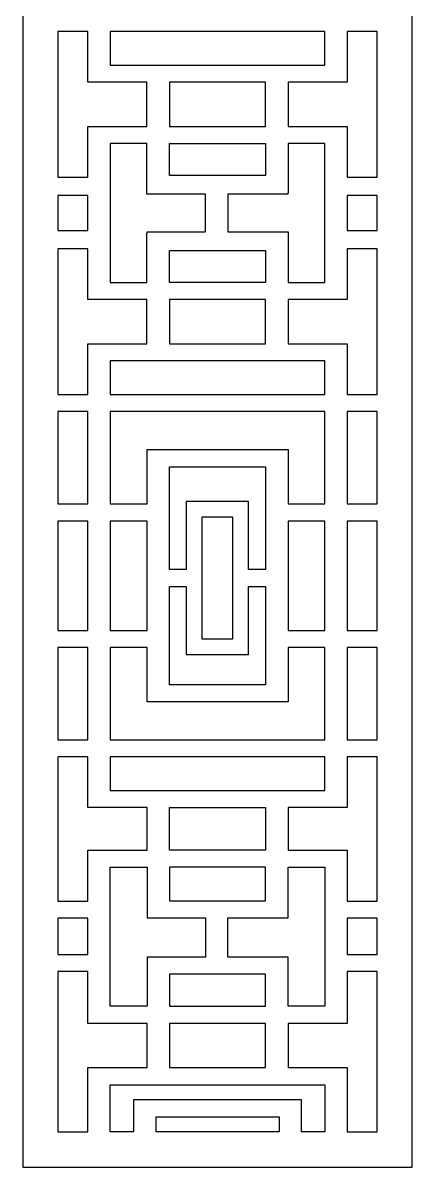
# Model space of a CAD drawing. Header units: centimetres. Extents: x -0.88 to 0.88, y -4.33 to 4.33.
# Drawn here: x -0.88 to 0.88, y -4.33 to 0.86 of the extents above; entities that cross this region are included whole.
import ezdxf

# ---------------------------------------------------------------- set-up
doc = ezdxf.new("R2010")
doc.units = ezdxf.units.CM
doc.header["$MEASUREMENT"] = 0
doc.layers.add('Layer 1', color=7, linetype='Continuous')

msp = doc.modelspace()

# ---------------------------------------------------------------- linework, layer by layer
at = {"layer": 'Layer 1', "color": 242}
for points, knots in [([(-0.88413, 4.33143), (-0.88413, 4.33143), (0.88414, 4.33143), (0.88414, 4.33143), (0.88414, 4.33143), (0.88414, 4.33143), (0.88414, -4.33142), (0.88414, -4.33142), (0.88414, -4.33142), (0.88414, -4.33142), (-0.88413, -4.33142), (-0.88413, -4.33142), (-0.88413, -4.33142), (-0.88413, -4.33142), (-0.88413, 4.33143), (-0.88413, 4.33143)], [0, 0, 0, 0, 0.2, 0.2, 0.2, 0.2, 0.4, 0.4, 0.4, 0.4, 0.6, 0.6, 0.6, 0.6, 1, 1, 1, 1]), ([(-0.72578, 0.82419), (-0.72578, 0.82419), (-0.58905, 0.82419), (-0.58905, 0.82419), (-0.58905, 0.82419), (-0.58905, 0.82419), (-0.58905, 0.5939), (-0.58905, 0.5939), (-0.58905, 0.5939), (-0.58905, 0.5939), (-0.58878, 0.5939), (-0.58878, 0.5939), (-0.58878, 0.5939), (-0.58878, 0.5939), (-0.58878, 0.59349), (-0.58878, 0.59349), (-0.58878, 0.59349), (-0.58878, 0.59349), (-0.32029, 0.59349), (-0.32029, 0.59349), (-0.32029, 0.59349), (-0.32029, 0.59349), (-0.32029, 0.39337), (-0.32029, 0.39337), (-0.32029, 0.39337), (-0.32029, 0.39337), (-0.58905, 0.39337), (-0.58905, 0.39337), (-0.58905, 0.39337), (-0.58905, 0.39337), (-0.58905, 0.16278), (-0.58905, 0.16278), (-0.58905, 0.16278), (-0.58905, 0.16278), (-0.72578, 0.16278), (-0.72578, 0.16278), (-0.72578, 0.16278), (-0.72578, 0.16278), (-0.72578, 0.82419), (-0.72578, 0.82419)], [0, 0, 0, 0, 0.0909091, 0.0909091, 0.0909091, 0.0909091, 0.1818182, 0.1818182, 0.1818182, 0.1818182, 0.2727273, 0.2727273, 0.2727273, 0.2727273, 0.3636364, 0.3636364, 0.3636364, 0.3636364, 0.4545455, 0.4545455, 0.4545455, 0.4545455, 0.5454545, 0.5454545, 0.5454545, 0.5454545, 0.6363636, 0.6363636, 0.6363636, 0.6363636, 0.7272727, 0.7272727, 0.7272727, 0.7272727, 0.8181818, 0.8181818, 0.8181818, 0.8181818, 1, 1, 1, 1]), ([(-0.48684, 0.67152), (-0.48684, 0.67152), (-0.48684, 0.8063), (-0.48684, 0.8063), (-0.48684, 0.8063), (-0.48684, 0.8063), (-0.48711, 0.8063), (-0.48711, 0.8063), (-0.48711, 0.8063), (-0.48711, 0.8063), (-0.48711, 0.82419), (-0.48711, 0.82419), (-0.48711, 0.82419), (-0.48711, 0.82419), (0.48684, 0.82419), (0.48684, 0.82419), (0.48684, 0.82419), (0.48684, 0.82419), (0.48684, 0.67152), (0.48684, 0.67152), (0.48684, 0.67152), (0.48684, 0.67152), (-0.48684, 0.67152), (-0.48684, 0.67152)], [0, 0, 0, 0, 0.1428571, 0.1428571, 0.1428571, 0.1428571, 0.2857143, 0.2857143, 0.2857143, 0.2857143, 0.4285714, 0.4285714, 0.4285714, 0.4285714, 0.5714286, 0.5714286, 0.5714286, 0.5714286, 0.7142857, 0.7142857, 0.7142857, 0.7142857, 1, 1, 1, 1]), ([(0.72578, 0.16278), (0.72578, 0.16278), (0.58905, 0.16278), (0.58905, 0.16278), (0.58905, 0.16278), (0.58905, 0.16278), (0.58905, 0.39276), (0.58905, 0.39276), (0.58905, 0.39276), (0.58905, 0.39276), (0.58878, 0.39276), (0.58878, 0.39276), (0.58878, 0.39276), (0.58878, 0.39276), (0.58878, 0.39337), (0.58878, 0.39337), (0.58878, 0.39337), (0.58878, 0.39337), (0.32029, 0.39337), (0.32029, 0.39337), (0.32029, 0.39337), (0.32029, 0.39337), (0.32029, 0.59349), (0.32029, 0.59349), (0.32029, 0.59349), (0.32029, 0.59349), (0.58905, 0.59349), (0.58905, 0.59349), (0.58905, 0.59349), (0.58905, 0.59349), (0.58905, 0.8063), (0.58905, 0.8063), (0.58905, 0.8063), (0.58905, 0.8063), (0.58878, 0.8063), (0.58878, 0.8063), (0.58878, 0.8063), (0.58878, 0.8063), (0.58878, 0.82419), (0.58878, 0.82419), (0.58878, 0.82419), (0.58878, 0.82419), (0.72578, 0.82419), (0.72578, 0.82419), (0.72578, 0.82419), (0.72578, 0.82419), (0.72578, 0.16278), (0.72578, 0.16278)], [0, 0, 0, 0, 0.0769231, 0.0769231, 0.0769231, 0.0769231, 0.1538462, 0.1538462, 0.1538462, 0.1538462, 0.2307692, 0.2307692, 0.2307692, 0.2307692, 0.3076923, 0.3076923, 0.3076923, 0.3076923, 0.3846154, 0.3846154, 0.3846154, 0.3846154, 0.4615385, 0.4615385, 0.4615385, 0.4615385, 0.5384615, 0.5384615, 0.5384615, 0.5384615, 0.6153846, 0.6153846, 0.6153846, 0.6153846, 0.6923077, 0.6923077, 0.6923077, 0.6923077, 0.7692308, 0.7692308, 0.7692308, 0.7692308, 0.8461538, 0.8461538, 0.8461538, 0.8461538, 1, 1, 1, 1]), ([(-0.21808, 0.39337), (-0.21808, 0.39337), (-0.21808, 0.59349), (-0.21808, 0.59349), (-0.21808, 0.59349), (-0.21808, 0.59349), (0.21808, 0.59349), (0.21808, 0.59349), (0.21808, 0.59349), (0.21808, 0.59349), (0.21808, 0.39337), (0.21808, 0.39337), (0.21808, 0.39337), (0.21808, 0.39337), (-0.21808, 0.39337), (-0.21808, 0.39337)], [0, 0, 0, 0, 0.2, 0.2, 0.2, 0.2, 0.4, 0.4, 0.4, 0.4, 0.6, 0.6, 0.6, 0.6, 1, 1, 1, 1]), ([(-0.05481, -0.08571), (-0.05481, -0.08571), (-0.32002, -0.08571), (-0.32002, -0.08571), (-0.32002, -0.08571), (-0.32002, -0.08571), (-0.32002, -0.09219), (-0.32002, -0.09219), (-0.32002, -0.09219), (-0.32002, -0.09219), (-0.32029, -0.09219), (-0.32029, -0.09219), (-0.32029, -0.09219), (-0.32029, -0.09219), (-0.32029, -0.31513), (-0.32029, -0.31513), (-0.32029, -0.31513), (-0.32029, -0.31513), (-0.48684, -0.31513), (-0.48684, -0.31513), (-0.48684, -0.31513), (-0.48684, -0.31513), (-0.48684, 0.31514), (-0.48684, 0.31514), (-0.48684, 0.31514), (-0.48684, 0.31514), (-0.32029, 0.31514), (-0.32029, 0.31514), (-0.32029, 0.31514), (-0.32029, 0.31514), (-0.32029, 0.08573), (-0.32029, 0.08573), (-0.32029, 0.08573), (-0.32029, 0.08573), (-0.05481, 0.08573), (-0.05481, 0.08573), (-0.05481, 0.08573), (-0.05481, 0.08573), (-0.05481, -0.08571), (-0.05481, -0.08571)], [0, 0, 0, 0, 0.0909091, 0.0909091, 0.0909091, 0.0909091, 0.1818182, 0.1818182, 0.1818182, 0.1818182, 0.2727273, 0.2727273, 0.2727273, 0.2727273, 0.3636364, 0.3636364, 0.3636364, 0.3636364, 0.4545455, 0.4545455, 0.4545455, 0.4545455, 0.5454545, 0.5454545, 0.5454545, 0.5454545, 0.6363636, 0.6363636, 0.6363636, 0.6363636, 0.7272727, 0.7272727, 0.7272727, 0.7272727, 0.8181818, 0.8181818, 0.8181818, 0.8181818, 1, 1, 1, 1]), ([(0.21808, 0.31514), (0.21808, 0.31514), (-0.21808, 0.31514), (-0.21808, 0.31514), (-0.21808, 0.31514), (-0.21808, 0.31514), (-0.21808, 0.16982), (-0.21808, 0.16982), (-0.21808, 0.16982), (-0.21808, 0.16982), (0.21808, 0.16982), (0.21808, 0.16982), (0.21808, 0.16982), (0.21808, 0.16982), (0.21808, 0.31514), (0.21808, 0.31514)], [0, 0, 0, 0, 0.2, 0.2, 0.2, 0.2, 0.4, 0.4, 0.4, 0.4, 0.6, 0.6, 0.6, 0.6, 1, 1, 1, 1]), ([(0.0474, -0.08571), (0.0474, -0.08571), (0.0474, 0.08573), (0.0474, 0.08573), (0.0474, 0.08573), (0.0474, 0.08573), (0.32002, 0.08573), (0.32002, 0.08573), (0.32002, 0.08573), (0.32002, 0.08573), (0.32002, 0.0922), (0.32002, 0.0922), (0.32002, 0.0922), (0.32002, 0.0922), (0.32029, 0.0922), (0.32029, 0.0922), (0.32029, 0.0922), (0.32029, 0.0922), (0.32029, 0.31514), (0.32029, 0.31514), (0.32029, 0.31514), (0.32029, 0.31514), (0.48684, 0.31514), (0.48684, 0.31514), (0.48684, 0.31514), (0.48684, 0.31514), (0.48684, -0.31513), (0.48684, -0.31513), (0.48684, -0.31513), (0.48684, -0.31513), (0.32029, -0.31513), (0.32029, -0.31513), (0.32029, -0.31513), (0.32029, -0.31513), (0.32029, -0.08571), (0.32029, -0.08571), (0.32029, -0.08571), (0.32029, -0.08571), (0.0474, -0.08571), (0.0474, -0.08571)], [0, 0, 0, 0, 0.0909091, 0.0909091, 0.0909091, 0.0909091, 0.1818182, 0.1818182, 0.1818182, 0.1818182, 0.2727273, 0.2727273, 0.2727273, 0.2727273, 0.3636364, 0.3636364, 0.3636364, 0.3636364, 0.4545455, 0.4545455, 0.4545455, 0.4545455, 0.5454545, 0.5454545, 0.5454545, 0.5454545, 0.6363636, 0.6363636, 0.6363636, 0.6363636, 0.7272727, 0.7272727, 0.7272727, 0.7272727, 0.8181818, 0.8181818, 0.8181818, 0.8181818, 1, 1, 1, 1]), ([(-0.72578, 0.07999), (-0.72578, 0.07999), (-0.58905, 0.07999), (-0.58905, 0.07999), (-0.58905, 0.07999), (-0.58905, 0.07999), (-0.58905, -0.07998), (-0.58905, -0.07998), (-0.58905, -0.07998), (-0.58905, -0.07998), (-0.72578, -0.07998), (-0.72578, -0.07998), (-0.72578, -0.07998), (-0.72578, -0.07998), (-0.72578, 0.07999), (-0.72578, 0.07999)], [0, 0, 0, 0, 0.2, 0.2, 0.2, 0.2, 0.4, 0.4, 0.4, 0.4, 0.6, 0.6, 0.6, 0.6, 1, 1, 1, 1]), ([(0.72578, -0.07998), (0.72578, -0.07998), (0.58905, -0.07998), (0.58905, -0.07998), (0.58905, -0.07998), (0.58905, -0.07998), (0.58905, 0.07999), (0.58905, 0.07999), (0.58905, 0.07999), (0.58905, 0.07999), (0.72578, 0.07999), (0.72578, 0.07999), (0.72578, 0.07999), (0.72578, 0.07999), (0.72578, -0.07998), (0.72578, -0.07998)], [0, 0, 0, 0, 0.2, 0.2, 0.2, 0.2, 0.4, 0.4, 0.4, 0.4, 0.6, 0.6, 0.6, 0.6, 1, 1, 1, 1]), ([(-0.72578, -0.16276), (-0.72578, -0.16276), (-0.58905, -0.16276), (-0.58905, -0.16276), (-0.58905, -0.16276), (-0.58905, -0.16276), (-0.58905, -0.39274), (-0.58905, -0.39274), (-0.58905, -0.39274), (-0.58905, -0.39274), (-0.58878, -0.39274), (-0.58878, -0.39274), (-0.58878, -0.39274), (-0.58878, -0.39274), (-0.58878, -0.39335), (-0.58878, -0.39335), (-0.58878, -0.39335), (-0.58878, -0.39335), (-0.32029, -0.39335), (-0.32029, -0.39335), (-0.32029, -0.39335), (-0.32029, -0.39335), (-0.32029, -0.59347), (-0.32029, -0.59347), (-0.32029, -0.59347), (-0.32029, -0.59347), (-0.58905, -0.59347), (-0.58905, -0.59347), (-0.58905, -0.59347), (-0.58905, -0.59347), (-0.58905, -0.80628), (-0.58905, -0.80628), (-0.58905, -0.80628), (-0.58905, -0.80628), (-0.58878, -0.80628), (-0.58878, -0.80628), (-0.58878, -0.80628), (-0.58878, -0.80628), (-0.58878, -0.82418), (-0.58878, -0.82418), (-0.58878, -0.82418), (-0.58878, -0.82418), (-0.72578, -0.82418), (-0.72578, -0.82418), (-0.72578, -0.82418), (-0.72578, -0.82418), (-0.72578, -0.16276), (-0.72578, -0.16276)], [0, 0, 0, 0, 0.0769231, 0.0769231, 0.0769231, 0.0769231, 0.1538462, 0.1538462, 0.1538462, 0.1538462, 0.2307692, 0.2307692, 0.2307692, 0.2307692, 0.3076923, 0.3076923, 0.3076923, 0.3076923, 0.3846154, 0.3846154, 0.3846154, 0.3846154, 0.4615385, 0.4615385, 0.4615385, 0.4615385, 0.5384615, 0.5384615, 0.5384615, 0.5384615, 0.6153846, 0.6153846, 0.6153846, 0.6153846, 0.6923077, 0.6923077, 0.6923077, 0.6923077, 0.7692308, 0.7692308, 0.7692308, 0.7692308, 0.8461538, 0.8461538, 0.8461538, 0.8461538, 1, 1, 1, 1]), ([(-0.21808, -0.1698), (-0.21808, -0.1698), (-0.21808, -0.31513), (-0.21808, -0.31513), (-0.21808, -0.31513), (-0.21808, -0.31513), (0.21808, -0.31513), (0.21808, -0.31513), (0.21808, -0.31513), (0.21808, -0.31513), (0.21808, -0.1698), (0.21808, -0.1698), (0.21808, -0.1698), (0.21808, -0.1698), (-0.21808, -0.1698), (-0.21808, -0.1698)], [0, 0, 0, 0, 0.2, 0.2, 0.2, 0.2, 0.4, 0.4, 0.4, 0.4, 0.6, 0.6, 0.6, 0.6, 1, 1, 1, 1]), ([(0.72578, -0.82418), (0.72578, -0.82418), (0.58905, -0.82418), (0.58905, -0.82418), (0.58905, -0.82418), (0.58905, -0.82418), (0.58905, -0.59389), (0.58905, -0.59389), (0.58905, -0.59389), (0.58905, -0.59389), (0.58878, -0.59389), (0.58878, -0.59389), (0.58878, -0.59389), (0.58878, -0.59389), (0.58878, -0.59347), (0.58878, -0.59347), (0.58878, -0.59347), (0.58878, -0.59347), (0.32029, -0.59347), (0.32029, -0.59347), (0.32029, -0.59347), (0.32029, -0.59347), (0.32029, -0.39335), (0.32029, -0.39335), (0.32029, -0.39335), (0.32029, -0.39335), (0.58905, -0.39335), (0.58905, -0.39335), (0.58905, -0.39335), (0.58905, -0.39335), (0.58905, -0.16276), (0.58905, -0.16276), (0.58905, -0.16276), (0.58905, -0.16276), (0.72578, -0.16276), (0.72578, -0.16276), (0.72578, -0.16276), (0.72578, -0.16276), (0.72578, -0.82418), (0.72578, -0.82418)], [0, 0, 0, 0, 0.0909091, 0.0909091, 0.0909091, 0.0909091, 0.1818182, 0.1818182, 0.1818182, 0.1818182, 0.2727273, 0.2727273, 0.2727273, 0.2727273, 0.3636364, 0.3636364, 0.3636364, 0.3636364, 0.4545455, 0.4545455, 0.4545455, 0.4545455, 0.5454545, 0.5454545, 0.5454545, 0.5454545, 0.6363636, 0.6363636, 0.6363636, 0.6363636, 0.7272727, 0.7272727, 0.7272727, 0.7272727, 0.8181818, 0.8181818, 0.8181818, 0.8181818, 1, 1, 1, 1]), ([(-0.21808, -0.39335), (-0.21808, -0.39335), (0.21808, -0.39335), (0.21808, -0.39335), (0.21808, -0.39335), (0.21808, -0.39335), (0.21808, -0.59347), (0.21808, -0.59347), (0.21808, -0.59347), (0.21808, -0.59347), (-0.21808, -0.59347), (-0.21808, -0.59347), (-0.21808, -0.59347), (-0.21808, -0.59347), (-0.21808, -0.39335), (-0.21808, -0.39335)], [0, 0, 0, 0, 0.2, 0.2, 0.2, 0.2, 0.4, 0.4, 0.4, 0.4, 0.6, 0.6, 0.6, 0.6, 1, 1, 1, 1]), ([(0.48711, -0.82418), (0.48711, -0.82418), (-0.48684, -0.82418), (-0.48684, -0.82418), (-0.48684, -0.82418), (-0.48684, -0.82418), (-0.48684, -0.67151), (-0.48684, -0.67151), (-0.48684, -0.67151), (-0.48684, -0.67151), (0.48684, -0.67151), (0.48684, -0.67151), (0.48684, -0.67151), (0.48684, -0.67151), (0.48684, -0.80628), (0.48684, -0.80628), (0.48684, -0.80628), (0.48684, -0.80628), (0.48711, -0.80628), (0.48711, -0.80628), (0.48711, -0.80628), (0.48711, -0.80628), (0.48711, -0.82418), (0.48711, -0.82418)], [0, 0, 0, 0, 0.1428571, 0.1428571, 0.1428571, 0.1428571, 0.2857143, 0.2857143, 0.2857143, 0.2857143, 0.4285714, 0.4285714, 0.4285714, 0.4285714, 0.5714286, 0.5714286, 0.5714286, 0.5714286, 0.7142857, 0.7142857, 0.7142857, 0.7142857, 1, 1, 1, 1]), ([(-0.72578, -0.9018), (-0.72578, -0.9018), (-0.58878, -0.9018), (-0.58878, -0.9018), (-0.58878, -0.9018), (-0.58878, -0.9018), (-0.58878, -1.32093), (-0.58878, -1.32093), (-0.58878, -1.32093), (-0.58878, -1.32093), (-0.72578, -1.32093), (-0.72578, -1.32093), (-0.72578, -1.32093), (-0.72578, -1.32093), (-0.72578, -0.9018), (-0.72578, -0.9018)], [0, 0, 0, 0, 0.2, 0.2, 0.2, 0.2, 0.4, 0.4, 0.4, 0.4, 0.6, 0.6, 0.6, 0.6, 1, 1, 1, 1]), ([(-0.32002, -1.32093), (-0.32002, -1.32093), (-0.48684, -1.32093), (-0.48684, -1.32093), (-0.48684, -1.32093), (-0.48684, -1.32093), (-0.48684, -0.9018), (-0.48684, -0.9018), (-0.48684, -0.9018), (-0.48684, -0.9018), (0.48711, -0.9018), (0.48711, -0.9018), (0.48711, -0.9018), (0.48711, -0.9018), (0.48711, -1.32093), (0.48711, -1.32093), (0.48711, -1.32093), (0.48711, -1.32093), (0.32029, -1.32093), (0.32029, -1.32093), (0.32029, -1.32093), (0.32029, -1.32093), (0.32029, -1.07436), (0.32029, -1.07436), (0.32029, -1.07436), (0.32029, -1.07436), (-0.32002, -1.07436), (-0.32002, -1.07436), (-0.32002, -1.07436), (-0.32002, -1.07436), (-0.32002, -1.32093), (-0.32002, -1.32093)], [0, 0, 0, 0, 0.1111111, 0.1111111, 0.1111111, 0.1111111, 0.2222222, 0.2222222, 0.2222222, 0.2222222, 0.3333333, 0.3333333, 0.3333333, 0.3333333, 0.4444444, 0.4444444, 0.4444444, 0.4444444, 0.5555556, 0.5555556, 0.5555556, 0.5555556, 0.6666667, 0.6666667, 0.6666667, 0.6666667, 0.7777778, 0.7777778, 0.7777778, 0.7777778, 1, 1, 1, 1]), ([(0.72578, -1.32093), (0.72578, -1.32093), (0.58905, -1.32093), (0.58905, -1.32093), (0.58905, -1.32093), (0.58905, -1.32093), (0.58905, -0.9018), (0.58905, -0.9018), (0.58905, -0.9018), (0.58905, -0.9018), (0.72578, -0.9018), (0.72578, -0.9018), (0.72578, -0.9018), (0.72578, -0.9018), (0.72578, -1.32093), (0.72578, -1.32093)], [0, 0, 0, 0, 0.2, 0.2, 0.2, 0.2, 0.4, 0.4, 0.4, 0.4, 0.6, 0.6, 0.6, 0.6, 1, 1, 1, 1]), ([(-0.1425, -1.30918), (-0.1425, -1.30918), (0.14092, -1.30918), (0.14092, -1.30918), (0.14092, -1.30918), (0.14092, -1.30918), (0.14092, -1.61873), (0.14092, -1.61873), (0.14092, -1.61873), (0.14092, -1.61873), (0.21835, -1.61873), (0.21835, -1.61873), (0.21835, -1.61873), (0.21835, -1.61873), (0.21835, -1.15198), (0.21835, -1.15198), (0.21835, -1.15198), (0.21835, -1.15198), (-0.21808, -1.15198), (-0.21808, -1.15198), (-0.21808, -1.15198), (-0.21808, -1.15198), (-0.21808, -1.61873), (-0.21808, -1.61873), (-0.21808, -1.61873), (-0.21808, -1.61873), (-0.1425, -1.61873), (-0.1425, -1.61873), (-0.1425, -1.61873), (-0.1425, -1.61873), (-0.1425, -1.30918), (-0.1425, -1.30918)], [0, 0, 0, 0, 0.1111111, 0.1111111, 0.1111111, 0.1111111, 0.2222222, 0.2222222, 0.2222222, 0.2222222, 0.3333333, 0.3333333, 0.3333333, 0.3333333, 0.4444444, 0.4444444, 0.4444444, 0.4444444, 0.5555556, 0.5555556, 0.5555556, 0.5555556, 0.6666667, 0.6666667, 0.6666667, 0.6666667, 0.7777778, 0.7777778, 0.7777778, 0.7777778, 1, 1, 1, 1]), ([(-0.72578, -1.39855), (-0.72578, -1.39855), (-0.58878, -1.39855), (-0.58878, -1.39855), (-0.58878, -1.39855), (-0.58878, -1.39855), (-0.58878, -1.89485), (-0.58878, -1.89485), (-0.58878, -1.89485), (-0.58878, -1.89485), (-0.72578, -1.89485), (-0.72578, -1.89485), (-0.72578, -1.89485), (-0.72578, -1.89485), (-0.72578, -1.39855), (-0.72578, -1.39855)], [0, 0, 0, 0, 0.2, 0.2, 0.2, 0.2, 0.4, 0.4, 0.4, 0.4, 0.6, 0.6, 0.6, 0.6, 1, 1, 1, 1]), ([(-0.48684, -1.39855), (-0.48684, -1.39855), (-0.32002, -1.39855), (-0.32002, -1.39855), (-0.32002, -1.39855), (-0.32002, -1.39855), (-0.32002, -1.89485), (-0.32002, -1.89485), (-0.32002, -1.89485), (-0.32002, -1.89485), (-0.48684, -1.89485), (-0.48684, -1.89485), (-0.48684, -1.89485), (-0.48684, -1.89485), (-0.48684, -1.39855), (-0.48684, -1.39855)], [0, 0, 0, 0, 0.2, 0.2, 0.2, 0.2, 0.4, 0.4, 0.4, 0.4, 0.6, 0.6, 0.6, 0.6, 1, 1, 1, 1]), ([(-0.07165, -1.38083), (-0.07165, -1.38083), (0.07007, -1.38083), (0.07007, -1.38083), (0.07007, -1.38083), (0.07007, -1.38083), (0.07007, -1.93327), (0.07007, -1.93327), (0.07007, -1.93327), (0.07007, -1.93327), (-0.07165, -1.93327), (-0.07165, -1.93327), (-0.07165, -1.93327), (-0.07165, -1.93327), (-0.07165, -1.38083), (-0.07165, -1.38083)], [0, 0, 0, 0, 0.2, 0.2, 0.2, 0.2, 0.4, 0.4, 0.4, 0.4, 0.6, 0.6, 0.6, 0.6, 1, 1, 1, 1]), ([(0.32029, -1.39855), (0.32029, -1.39855), (0.48711, -1.39855), (0.48711, -1.39855), (0.48711, -1.39855), (0.48711, -1.39855), (0.48711, -1.89485), (0.48711, -1.89485), (0.48711, -1.89485), (0.48711, -1.89485), (0.32029, -1.89485), (0.32029, -1.89485), (0.32029, -1.89485), (0.32029, -1.89485), (0.32029, -1.39855), (0.32029, -1.39855)], [0, 0, 0, 0, 0.2, 0.2, 0.2, 0.2, 0.4, 0.4, 0.4, 0.4, 0.6, 0.6, 0.6, 0.6, 1, 1, 1, 1]), ([(0.72578, -1.89485), (0.72578, -1.89485), (0.58905, -1.89485), (0.58905, -1.89485), (0.58905, -1.89485), (0.58905, -1.89485), (0.58905, -1.39855), (0.58905, -1.39855), (0.58905, -1.39855), (0.58905, -1.39855), (0.72578, -1.39855), (0.72578, -1.39855), (0.72578, -1.39855), (0.72578, -1.39855), (0.72578, -1.89485), (0.72578, -1.89485)], [0, 0, 0, 0, 0.2, 0.2, 0.2, 0.2, 0.4, 0.4, 0.4, 0.4, 0.6, 0.6, 0.6, 0.6, 1, 1, 1, 1]), ([(0.21835, -1.69537), (0.21835, -1.69537), (0.14092, -1.69537), (0.14092, -1.69537), (0.14092, -1.69537), (0.14092, -1.69537), (0.14092, -2.00492), (0.14092, -2.00492), (0.14092, -2.00492), (0.14092, -2.00492), (-0.1425, -2.00492), (-0.1425, -2.00492), (-0.1425, -2.00492), (-0.1425, -2.00492), (-0.1425, -1.69537), (-0.1425, -1.69537), (-0.1425, -1.69537), (-0.1425, -1.69537), (-0.21808, -1.69537), (-0.21808, -1.69537), (-0.21808, -1.69537), (-0.21808, -1.69537), (-0.21808, -2.14143), (-0.21808, -2.14143), (-0.21808, -2.14143), (-0.21808, -2.14143), (0.21835, -2.14143), (0.21835, -2.14143), (0.21835, -2.14143), (0.21835, -2.14143), (0.21835, -1.69537), (0.21835, -1.69537)], [0, 0, 0, 0, 0.1111111, 0.1111111, 0.1111111, 0.1111111, 0.2222222, 0.2222222, 0.2222222, 0.2222222, 0.3333333, 0.3333333, 0.3333333, 0.3333333, 0.4444444, 0.4444444, 0.4444444, 0.4444444, 0.5555556, 0.5555556, 0.5555556, 0.5555556, 0.6666667, 0.6666667, 0.6666667, 0.6666667, 0.7777778, 0.7777778, 0.7777778, 0.7777778, 1, 1, 1, 1]), ([(-0.72578, -1.97247), (-0.72578, -1.97247), (-0.58878, -1.97247), (-0.58878, -1.97247), (-0.58878, -1.97247), (-0.58878, -1.97247), (-0.58878, -2.39161), (-0.58878, -2.39161), (-0.58878, -2.39161), (-0.58878, -2.39161), (-0.72578, -2.39161), (-0.72578, -2.39161), (-0.72578, -2.39161), (-0.72578, -2.39161), (-0.72578, -1.97247), (-0.72578, -1.97247)], [0, 0, 0, 0, 0.2, 0.2, 0.2, 0.2, 0.4, 0.4, 0.4, 0.4, 0.6, 0.6, 0.6, 0.6, 1, 1, 1, 1]), ([(-0.48684, -1.97247), (-0.48684, -1.97247), (-0.32002, -1.97247), (-0.32002, -1.97247), (-0.32002, -1.97247), (-0.32002, -1.97247), (-0.32002, -2.21904), (-0.32002, -2.21904), (-0.32002, -2.21904), (-0.32002, -2.21904), (0.32029, -2.21904), (0.32029, -2.21904), (0.32029, -2.21904), (0.32029, -2.21904), (0.32029, -1.97247), (0.32029, -1.97247), (0.32029, -1.97247), (0.32029, -1.97247), (0.48711, -1.97247), (0.48711, -1.97247), (0.48711, -1.97247), (0.48711, -1.97247), (0.48711, -2.39161), (0.48711, -2.39161), (0.48711, -2.39161), (0.48711, -2.39161), (-0.48684, -2.39161), (-0.48684, -2.39161), (-0.48684, -2.39161), (-0.48684, -2.39161), (-0.48684, -1.97247), (-0.48684, -1.97247)], [0, 0, 0, 0, 0.1111111, 0.1111111, 0.1111111, 0.1111111, 0.2222222, 0.2222222, 0.2222222, 0.2222222, 0.3333333, 0.3333333, 0.3333333, 0.3333333, 0.4444444, 0.4444444, 0.4444444, 0.4444444, 0.5555556, 0.5555556, 0.5555556, 0.5555556, 0.6666667, 0.6666667, 0.6666667, 0.6666667, 0.7777778, 0.7777778, 0.7777778, 0.7777778, 1, 1, 1, 1]), ([(0.72578, -2.39161), (0.72578, -2.39161), (0.58905, -2.39161), (0.58905, -2.39161), (0.58905, -2.39161), (0.58905, -2.39161), (0.58905, -1.97247), (0.58905, -1.97247), (0.58905, -1.97247), (0.58905, -1.97247), (0.72578, -1.97247), (0.72578, -1.97247), (0.72578, -1.97247), (0.72578, -1.97247), (0.72578, -2.39161), (0.72578, -2.39161)], [0, 0, 0, 0, 0.2, 0.2, 0.2, 0.2, 0.4, 0.4, 0.4, 0.4, 0.6, 0.6, 0.6, 0.6, 1, 1, 1, 1]), ([(-0.72578, -2.46922), (-0.72578, -2.46922), (-0.58878, -2.46922), (-0.58878, -2.46922), (-0.58878, -2.46922), (-0.58878, -2.46922), (-0.58878, -2.69951), (-0.58878, -2.69951), (-0.58878, -2.69951), (-0.58878, -2.69951), (-0.32002, -2.69951), (-0.32002, -2.69951), (-0.32002, -2.69951), (-0.32002, -2.69951), (-0.32002, -2.89278), (-0.32002, -2.89278), (-0.32002, -2.89278), (-0.32002, -2.89278), (-0.58878, -2.89278), (-0.58878, -2.89278), (-0.58878, -2.89278), (-0.58878, -2.89278), (-0.58878, -3.12337), (-0.58878, -3.12337), (-0.58878, -3.12337), (-0.58878, -3.12337), (-0.72578, -3.12337), (-0.72578, -3.12337), (-0.72578, -3.12337), (-0.72578, -3.12337), (-0.72578, -2.46922), (-0.72578, -2.46922)], [0, 0, 0, 0, 0.1111111, 0.1111111, 0.1111111, 0.1111111, 0.2222222, 0.2222222, 0.2222222, 0.2222222, 0.3333333, 0.3333333, 0.3333333, 0.3333333, 0.4444444, 0.4444444, 0.4444444, 0.4444444, 0.5555556, 0.5555556, 0.5555556, 0.5555556, 0.6666667, 0.6666667, 0.6666667, 0.6666667, 0.7777778, 0.7777778, 0.7777778, 0.7777778, 1, 1, 1, 1]), ([(-0.48684, -2.46922), (-0.48684, -2.46922), (0.48711, -2.46922), (0.48711, -2.46922), (0.48711, -2.46922), (0.48711, -2.46922), (0.48711, -2.62189), (0.48711, -2.62189), (0.48711, -2.62189), (0.48711, -2.62189), (-0.48684, -2.62189), (-0.48684, -2.62189), (-0.48684, -2.62189), (-0.48684, -2.62189), (-0.48684, -2.46922), (-0.48684, -2.46922)], [0, 0, 0, 0, 0.2, 0.2, 0.2, 0.2, 0.4, 0.4, 0.4, 0.4, 0.6, 0.6, 0.6, 0.6, 1, 1, 1, 1]), ([(0.72578, -3.12337), (0.72578, -3.12337), (0.58905, -3.12337), (0.58905, -3.12337), (0.58905, -3.12337), (0.58905, -3.12337), (0.58905, -2.89278), (0.58905, -2.89278), (0.58905, -2.89278), (0.58905, -2.89278), (0.32029, -2.89278), (0.32029, -2.89278), (0.32029, -2.89278), (0.32029, -2.89278), (0.32029, -2.69951), (0.32029, -2.69951), (0.32029, -2.69951), (0.32029, -2.69951), (0.58905, -2.69951), (0.58905, -2.69951), (0.58905, -2.69951), (0.58905, -2.69951), (0.58905, -2.46922), (0.58905, -2.46922), (0.58905, -2.46922), (0.58905, -2.46922), (0.72578, -2.46922), (0.72578, -2.46922), (0.72578, -2.46922), (0.72578, -2.46922), (0.72578, -3.12337), (0.72578, -3.12337)], [0, 0, 0, 0, 0.1111111, 0.1111111, 0.1111111, 0.1111111, 0.2222222, 0.2222222, 0.2222222, 0.2222222, 0.3333333, 0.3333333, 0.3333333, 0.3333333, 0.4444444, 0.4444444, 0.4444444, 0.4444444, 0.5555556, 0.5555556, 0.5555556, 0.5555556, 0.6666667, 0.6666667, 0.6666667, 0.6666667, 0.7777778, 0.7777778, 0.7777778, 0.7777778, 1, 1, 1, 1]), ([(-0.21808, -2.89278), (-0.21808, -2.89278), (0.21835, -2.89278), (0.21835, -2.89278), (0.21835, -2.89278), (0.21835, -2.89278), (0.21835, -2.69951), (0.21835, -2.69951), (0.21835, -2.69951), (0.21835, -2.69951), (-0.21808, -2.69951), (-0.21808, -2.69951), (-0.21808, -2.69951), (-0.21808, -2.69951), (-0.21808, -2.89278), (-0.21808, -2.89278)], [0, 0, 0, 0, 0.2, 0.2, 0.2, 0.2, 0.4, 0.4, 0.4, 0.4, 0.6, 0.6, 0.6, 0.6, 1, 1, 1, 1]), ([(-0.05454, -3.37833), (-0.05454, -3.37833), (-0.05454, -3.20042), (-0.05454, -3.20042), (-0.05454, -3.20042), (-0.05454, -3.20042), (-0.32002, -3.20042), (-0.32002, -3.20042), (-0.32002, -3.20042), (-0.32002, -3.20042), (-0.32002, -2.97039), (-0.32002, -2.97039), (-0.32002, -2.97039), (-0.32002, -2.97039), (-0.48684, -2.97039), (-0.48684, -2.97039), (-0.48684, -2.97039), (-0.48684, -2.97039), (-0.48684, -3.60127), (-0.48684, -3.60127), (-0.48684, -3.60127), (-0.48684, -3.60127), (-0.32002, -3.60127), (-0.32002, -3.60127), (-0.32002, -3.60127), (-0.32002, -3.60127), (-0.32002, -3.37833), (-0.32002, -3.37833), (-0.32002, -3.37833), (-0.32002, -3.37833), (-0.05454, -3.37833), (-0.05454, -3.37833)], [0, 0, 0, 0, 0.1111111, 0.1111111, 0.1111111, 0.1111111, 0.2222222, 0.2222222, 0.2222222, 0.2222222, 0.3333333, 0.3333333, 0.3333333, 0.3333333, 0.4444444, 0.4444444, 0.4444444, 0.4444444, 0.5555556, 0.5555556, 0.5555556, 0.5555556, 0.6666667, 0.6666667, 0.6666667, 0.6666667, 0.7777778, 0.7777778, 0.7777778, 0.7777778, 1, 1, 1, 1]), ([(-0.21808, -2.97039), (-0.21808, -2.97039), (0.21835, -2.97039), (0.21835, -2.97039), (0.21835, -2.97039), (0.21835, -2.97039), (0.21835, -3.1228), (0.21835, -3.1228), (0.21835, -3.1228), (0.21835, -3.1228), (-0.21808, -3.1228), (-0.21808, -3.1228), (-0.21808, -3.1228), (-0.21808, -3.1228), (-0.21808, -2.97039), (-0.21808, -2.97039)], [0, 0, 0, 0, 0.2, 0.2, 0.2, 0.2, 0.4, 0.4, 0.4, 0.4, 0.6, 0.6, 0.6, 0.6, 1, 1, 1, 1]), ([(0.0474, -3.20042), (0.0474, -3.20042), (0.0474, -3.37833), (0.0474, -3.37833), (0.0474, -3.37833), (0.0474, -3.37833), (0.32029, -3.37833), (0.32029, -3.37833), (0.32029, -3.37833), (0.32029, -3.37833), (0.32029, -3.60127), (0.32029, -3.60127), (0.32029, -3.60127), (0.32029, -3.60127), (0.48711, -3.60127), (0.48711, -3.60127), (0.48711, -3.60127), (0.48711, -3.60127), (0.48711, -2.97039), (0.48711, -2.97039), (0.48711, -2.97039), (0.48711, -2.97039), (0.32029, -2.97039), (0.32029, -2.97039), (0.32029, -2.97039), (0.32029, -2.97039), (0.32029, -3.20042), (0.32029, -3.20042), (0.32029, -3.20042), (0.32029, -3.20042), (0.0474, -3.20042), (0.0474, -3.20042)], [0, 0, 0, 0, 0.1111111, 0.1111111, 0.1111111, 0.1111111, 0.2222222, 0.2222222, 0.2222222, 0.2222222, 0.3333333, 0.3333333, 0.3333333, 0.3333333, 0.4444444, 0.4444444, 0.4444444, 0.4444444, 0.5555556, 0.5555556, 0.5555556, 0.5555556, 0.6666667, 0.6666667, 0.6666667, 0.6666667, 0.7777778, 0.7777778, 0.7777778, 0.7777778, 1, 1, 1, 1]), ([(-0.72578, -3.20099), (-0.72578, -3.20099), (-0.58878, -3.20099), (-0.58878, -3.20099), (-0.58878, -3.20099), (-0.58878, -3.20099), (-0.58878, -3.36613), (-0.58878, -3.36613), (-0.58878, -3.36613), (-0.58878, -3.36613), (-0.72578, -3.36613), (-0.72578, -3.36613), (-0.72578, -3.36613), (-0.72578, -3.36613), (-0.72578, -3.20099), (-0.72578, -3.20099)], [0, 0, 0, 0, 0.2, 0.2, 0.2, 0.2, 0.4, 0.4, 0.4, 0.4, 0.6, 0.6, 0.6, 0.6, 1, 1, 1, 1]), ([(0.72578, -3.36613), (0.72578, -3.36613), (0.58905, -3.36613), (0.58905, -3.36613), (0.58905, -3.36613), (0.58905, -3.36613), (0.58905, -3.20099), (0.58905, -3.20099), (0.58905, -3.20099), (0.58905, -3.20099), (0.72578, -3.20099), (0.72578, -3.20099), (0.72578, -3.20099), (0.72578, -3.20099), (0.72578, -3.36613), (0.72578, -3.36613)], [0, 0, 0, 0, 0.2, 0.2, 0.2, 0.2, 0.4, 0.4, 0.4, 0.4, 0.6, 0.6, 0.6, 0.6, 1, 1, 1, 1]), ([(-0.72578, -3.44375), (-0.72578, -3.44375), (-0.58878, -3.44375), (-0.58878, -3.44375), (-0.58878, -3.44375), (-0.58878, -3.44375), (-0.58878, -3.67889), (-0.58878, -3.67889), (-0.58878, -3.67889), (-0.58878, -3.67889), (-0.32002, -3.67889), (-0.32002, -3.67889), (-0.32002, -3.67889), (-0.32002, -3.67889), (-0.32002, -3.87962), (-0.32002, -3.87962), (-0.32002, -3.87962), (-0.32002, -3.87962), (-0.58878, -3.87962), (-0.58878, -3.87962), (-0.58878, -3.87962), (-0.58878, -3.87962), (-0.58878, -4.17129), (-0.58878, -4.17129), (-0.58878, -4.17129), (-0.58878, -4.17129), (-0.72578, -4.17129), (-0.72578, -4.17129), (-0.72578, -4.17129), (-0.72578, -4.17129), (-0.72578, -3.44375), (-0.72578, -3.44375)], [0, 0, 0, 0, 0.1111111, 0.1111111, 0.1111111, 0.1111111, 0.2222222, 0.2222222, 0.2222222, 0.2222222, 0.3333333, 0.3333333, 0.3333333, 0.3333333, 0.4444444, 0.4444444, 0.4444444, 0.4444444, 0.5555556, 0.5555556, 0.5555556, 0.5555556, 0.6666667, 0.6666667, 0.6666667, 0.6666667, 0.7777778, 0.7777778, 0.7777778, 0.7777778, 1, 1, 1, 1]), ([(0.21835, -3.60127), (0.21835, -3.60127), (-0.21808, -3.60127), (-0.21808, -3.60127), (-0.21808, -3.60127), (-0.21808, -3.60127), (-0.21808, -3.45595), (-0.21808, -3.45595), (-0.21808, -3.45595), (-0.21808, -3.45595), (0.21835, -3.45595), (0.21835, -3.45595), (0.21835, -3.45595), (0.21835, -3.45595), (0.21835, -3.60127), (0.21835, -3.60127)], [0, 0, 0, 0, 0.2, 0.2, 0.2, 0.2, 0.4, 0.4, 0.4, 0.4, 0.6, 0.6, 0.6, 0.6, 1, 1, 1, 1]), ([(0.58905, -4.17129), (0.58905, -4.17129), (0.58905, -3.87962), (0.58905, -3.87962), (0.58905, -3.87962), (0.58905, -3.87962), (0.32029, -3.87962), (0.32029, -3.87962), (0.32029, -3.87962), (0.32029, -3.87962), (0.32029, -3.67889), (0.32029, -3.67889), (0.32029, -3.67889), (0.32029, -3.67889), (0.58905, -3.67889), (0.58905, -3.67889), (0.58905, -3.67889), (0.58905, -3.67889), (0.58905, -3.44375), (0.58905, -3.44375), (0.58905, -3.44375), (0.58905, -3.44375), (0.72578, -3.44375), (0.72578, -3.44375), (0.72578, -3.44375), (0.72578, -3.44375), (0.72578, -4.17129), (0.72578, -4.17129), (0.72578, -4.17129), (0.72578, -4.17129), (0.58905, -4.17129), (0.58905, -4.17129)], [0, 0, 0, 0, 0.1111111, 0.1111111, 0.1111111, 0.1111111, 0.2222222, 0.2222222, 0.2222222, 0.2222222, 0.3333333, 0.3333333, 0.3333333, 0.3333333, 0.4444444, 0.4444444, 0.4444444, 0.4444444, 0.5555556, 0.5555556, 0.5555556, 0.5555556, 0.6666667, 0.6666667, 0.6666667, 0.6666667, 0.7777778, 0.7777778, 0.7777778, 0.7777778, 1, 1, 1, 1]), ([(-0.21808, -3.87962), (-0.21808, -3.87962), (-0.21808, -3.67889), (-0.21808, -3.67889), (-0.21808, -3.67889), (-0.21808, -3.67889), (0.21835, -3.67889), (0.21835, -3.67889), (0.21835, -3.67889), (0.21835, -3.67889), (0.21835, -3.87962), (0.21835, -3.87962), (0.21835, -3.87962), (0.21835, -3.87962), (-0.21808, -3.87962), (-0.21808, -3.87962)], [0, 0, 0, 0, 0.2, 0.2, 0.2, 0.2, 0.4, 0.4, 0.4, 0.4, 0.6, 0.6, 0.6, 0.6, 1, 1, 1, 1]), ([(-0.38118, -4.17129), (-0.38118, -4.17129), (-0.38118, -4.02558), (-0.38118, -4.02558), (-0.38118, -4.02558), (-0.38118, -4.02558), (0.38145, -4.02558), (0.38145, -4.02558), (0.38145, -4.02558), (0.38145, -4.02558), (0.38145, -4.17129), (0.38145, -4.17129), (0.38145, -4.17129), (0.38145, -4.17129), (0.48711, -4.17129), (0.48711, -4.17129), (0.48711, -4.17129), (0.48711, -4.17129), (0.48711, -3.95724), (0.48711, -3.95724), (0.48711, -3.95724), (0.48711, -3.95724), (-0.48684, -3.95724), (-0.48684, -3.95724), (-0.48684, -3.95724), (-0.48684, -3.95724), (-0.48684, -4.17129), (-0.48684, -4.17129), (-0.48684, -4.17129), (-0.48684, -4.17129), (-0.38118, -4.17129), (-0.38118, -4.17129)], [0, 0, 0, 0, 0.1111111, 0.1111111, 0.1111111, 0.1111111, 0.2222222, 0.2222222, 0.2222222, 0.2222222, 0.3333333, 0.3333333, 0.3333333, 0.3333333, 0.4444444, 0.4444444, 0.4444444, 0.4444444, 0.5555556, 0.5555556, 0.5555556, 0.5555556, 0.6666667, 0.6666667, 0.6666667, 0.6666667, 0.7777778, 0.7777778, 0.7777778, 0.7777778, 1, 1, 1, 1]), ([(0.27951, -4.17129), (0.27951, -4.17129), (0.27951, -4.1032), (0.27951, -4.1032), (0.27951, -4.1032), (0.27951, -4.1032), (-0.27924, -4.1032), (-0.27924, -4.1032), (-0.27924, -4.1032), (-0.27924, -4.1032), (-0.27924, -4.17129), (-0.27924, -4.17129), (-0.27924, -4.17129), (-0.27924, -4.17129), (0.27951, -4.17129), (0.27951, -4.17129)], [0, 0, 0, 0, 0.2, 0.2, 0.2, 0.2, 0.4, 0.4, 0.4, 0.4, 0.6, 0.6, 0.6, 0.6, 1, 1, 1, 1])]:
    msp.add_open_spline(points, degree=3, knots=knots, dxfattribs=at)

doc.saveas('drawing.dxf')
